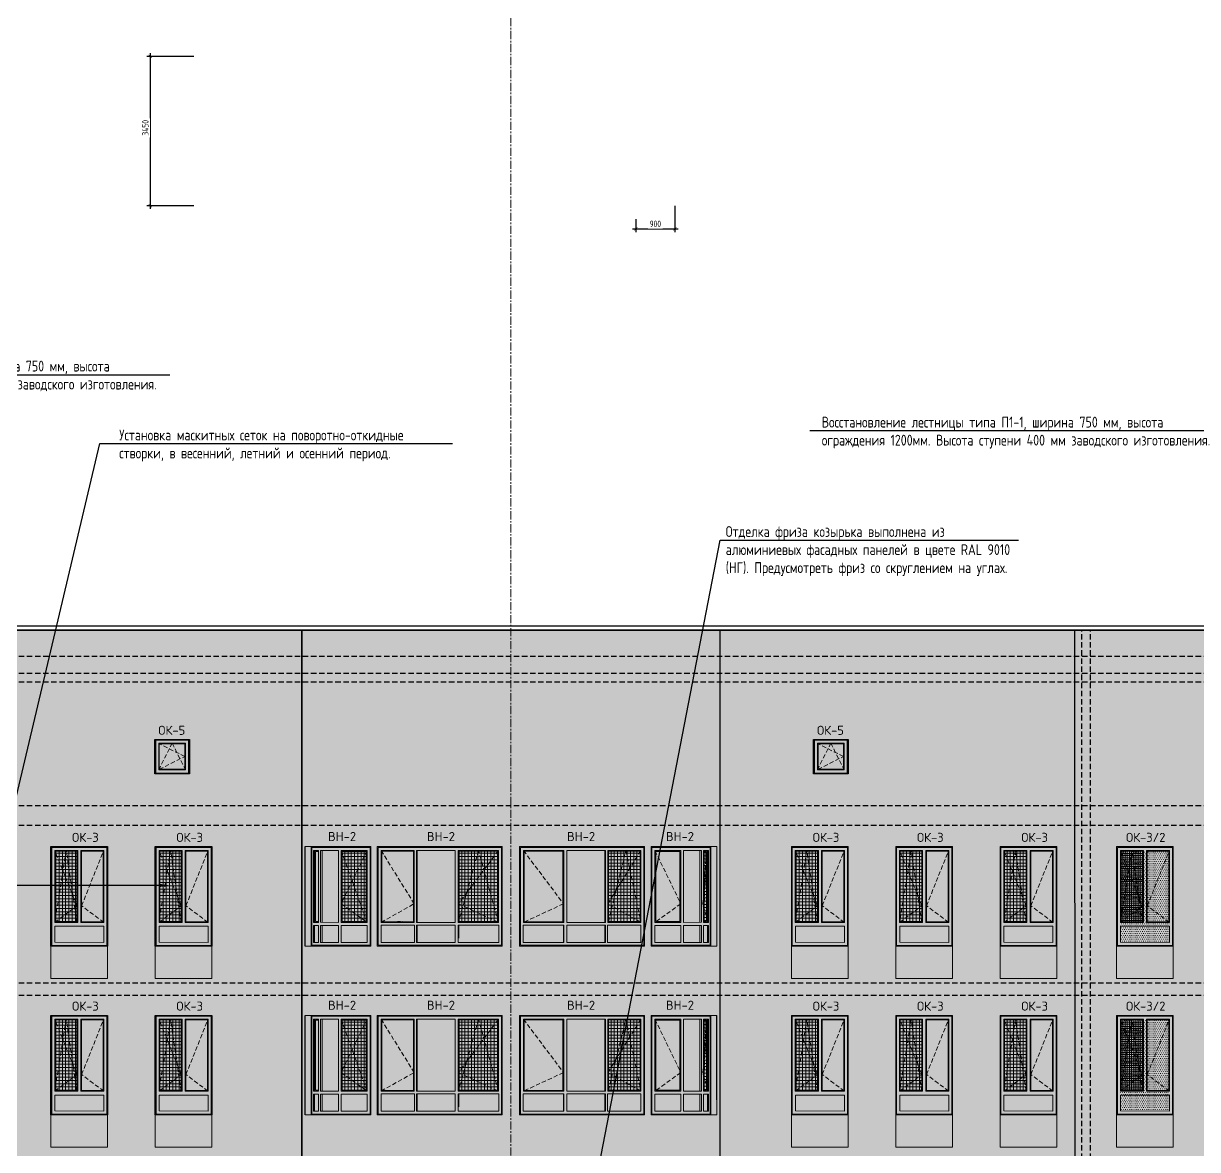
# Model space of a CAD drawing. Header units: millimetres. Extents: x -136099598 to 9192475, y 0 to 347021.
# Drawn here: x -326848 to -299725, y 296454 to 322478 of the extents above; entities that cross this region are included whole.
import ezdxf
from ezdxf import colors
from ezdxf.entities.mleader import LeaderData, LeaderLine
from ezdxf.math import Vec2, Vec3

# ---------------------------------------------------------------- set-up
doc = ezdxf.new("R2010")
doc.units = ezdxf.units.MM
doc.header["$MEASUREMENT"] = 0
for name, pattern in [('01_base$0$DASHED2', [0.375, 0.25, -0.125]), ('ADSK_Штриховая_ш2 п1', [3, 2, -1]), ('CENTER', [2, 1.25, -0.25, 0.25, -0.25])]:
    doc.linetypes.add(name, pattern=pattern)
doc.layers.get('0').update_dxf_attribs({"color": 250, "lineweight": 9})
doc.layers.get('Defpoints').update_dxf_attribs({"color": 8})
for name, color, linetype, lineweight, true_color in [('!_Окно_00_Штрих_Стекло', 7, 'Continuous', 0, 0x737373), ('RAL 000 80 00', 7, 'Continuous', 0, 0xb9b8b6), ('RAL 100 6030', 7, 'Continuous', 0, 0x989057), ('RAL 7016', 7, 'Continuous', 0, 0x383e42), ('RAL 90 10', 7, 'Continuous', 0, 0xf1ece1)]:
    doc.layers.add(name, color=color, linetype=linetype, lineweight=lineweight, true_color=true_color)
for name, color, linetype, lineweight in [('_0', 250, 'Continuous', 9), ('Подвал', 250, 'ADSK_Штриховая_ш2 п1', 30), ('СТЕНЫ кирпич ЛИДЕР', 250, 'Continuous', 15), ('Фасад_тонкие', 7, 'Continuous', 5)]:
    doc.layers.add(name, color=color, linetype=linetype, lineweight=lineweight)
for name, color, linetype in [('PDF _0', 7, 'Continuous'), ('PDF _PDF _0', 7, 'Continuous'), ('PDF _Текст', 7, 'Continuous')]:
    doc.layers.add(name, color=color, linetype=linetype)
doc.layers.add('АР-Выноски', color=5, linetype='Continuous', lineweight=5, plot=False)
doc.styles.add('ICOCPEUR', font='isocpeur.ttf')
doc.styles.add('ISOCPEUR', font='isocpeur.ttf', dxfattribs={"width": 0.7})
doc.styles.add('PDF ISOCPEUR', font='isocpeur.ttf')
doc.styles.add('Архитектурный', font='isocpeur.ttf', dxfattribs={"width": 0.7})
doc.dimstyles.new('R_100', dxfattribs={"dimtxt": 270, "dimasz": 120, "dimexe": 100, "dimexo": 100, "dimgap": 80, "dimtad": 1, "dimdec": 0, "dimrnd": 5, "dimzin": 0, "dimdsep": 46, "dimtxsty": 'ISOCPEUR', "dimblk": 'ARCHTICK', "dimcen": 100, "dimdle": 100, "dimclrd": 256, "dimclre": 256, "dimclrt": 256, "dimadec": 0, "dimazin": 0, "dimtfac": 2, "dimtdec": 0, "dimtofl": 0, "dimtmove": 1, "dimatfit": 3, "dimfxl": 1, "dimtvp": 3, "dimtfill": 1, "dimtolj": 1, "dimtzin": 0, "dimarcsym": 0})

# ---------------------------------------------------------------- blocks, each defined once
blk = doc.blocks.new('A$Cb9b29b39')
at = {"layer": '!_Окно_00_Штрих_Стекло'}
h = blk.add_hatch(color=256, dxfattribs=at)
h.dxf.hatch_style = 1
h.set_gradient(color1=(70, 92, 124), color2=(219, 225, 235), name='CURVED')
h.paths.add_polyline_path([(105, 2196), (601, 2196), (601, 564), (105, 564)])
h.paths.add_polyline_path([(1208, 2196), (707, 2195), (707, 563), (1208, 564)])
h.paths.add_polyline_path([(90, 460), (1222, 458), (1221, 89), (90, 91)])
at = {"layer": 'PDF _PDF _0', "lineweight": 0, "true_color": 0x636466}
h = blk.add_hatch(dxfattribs=at)
h.set_pattern_fill('ANSI37', color=251, scale=600, angle=135)
h.paths.add_polyline_path([(601, 564), (601, 2197), (105, 2196), (105, 563)])
at = {"layer": 'RAL 7016'}
h = blk.add_hatch(color=256, dxfattribs=at)
h.dxf.hatch_style = 1
h.paths.add_polyline_path([(1312, 2301), (0, 2301), (0, 0), (1312, 0)])
h.paths.add_polyline_path([(707, 2196), (1207, 2196), (1208, 564), (707, 563)], flags=16)
h.paths.add_polyline_path([(601, 2196), (601, 564), (105, 564), (105, 2196)], flags=16)
h.paths.add_polyline_path([(1222, 458), (1222, 89), (90, 91), (90, 460)], flags=16)
at = {"layer": 'PDF _0', "linetype": 'ADSK_Штриховая_ш2 п1', "lineweight": 0, "ltscale": 50}
for points in [[(601, 548), (355, 2213), (89, 548), (601, 935), (89, 2213)], [(711, 548), (969, 548), (1223, 548), (711, 935), (1223, 2213)]]:
    blk.add_lwpolyline(points, dxfattribs=at)
at = {"layer": 'PDF _PDF _0', "lineweight": 0}
for points in [[(0, 0), (1312, 0), (1312, 2301), (0, 2301)], [(20, 18), (1292, 18), (1292, 2281), (20, 2281)], [(89, 548), (621, 548), (621, 2213), (89, 2213)], [(105, 563), (601, 564), (601, 2197), (105, 2196)], [(1223, 548), (691, 548), (691, 2213), (1223, 2213)], [(707, 563), (1208, 564), (1208, 2197), (707, 2196)], [(1222, 88), (90, 92), (90, 459), (1222, 459)]]:
    blk.add_lwpolyline(points, close=True, dxfattribs=at)
at = {"layer": 'PDF _Текст', "lineweight": 0, "insert": (490, 2409), "char_height": 210, "attachment_point": 7, "style": 'PDF ISOCPEUR'}
blk.add_mtext('ОК-3', dxfattribs=at)
blk = doc.blocks.new('A$C6c77a45f')
at = {"layer": '!_Окно_00_Штрих_Стекло'}
h = blk.add_hatch(color=256, dxfattribs=at)
h.dxf.hatch_style = 1
h.set_gradient(color1=(70, 92, 124), color2=(219, 225, 235), name='CURVED')
h.paths.add_polyline_path([(474, 63), (1689, 63), (1689, 2186), (479, 2185)])
h = blk.add_hatch(color=256, dxfattribs=at)
h.dxf.hatch_style = 1
h.set_gradient(color1=(70, 92, 124), color2=(219, 225, 235), name='CURVED')
h.paths.add_polyline_path([(2015, 63), (4726, 64), (4726, 2186), (2015, 2186)])
at = {"layer": 'PDF _PDF _0', "lineweight": 0, "true_color": 0x636466}
h = blk.add_hatch(dxfattribs=at)
h.set_pattern_fill('ANSI37', color=251, scale=600, angle=135)
h.paths.add_polyline_path([(4711, 526), (4711, 2170), (3809, 2170), (3817, 526)])
h = blk.add_hatch(dxfattribs=at)
h.set_pattern_fill('ANSI37', color=251, scale=600, angle=135)
h.paths.add_polyline_path([(1669, 546), (1669, 2166), (1111, 2165), (1111, 546)])
at = {"layer": 'RAL 7016'}
h = blk.add_hatch(color=256, dxfattribs=at)
h.dxf.hatch_style = 1
h.paths.add_polyline_path([(1778, 2276), (396, 2276), (396, -25), (1778, -25)])
h.paths.add_polyline_path([(567, 2166), (567, 546), (499, 547), (499, 2166)], flags=16)
h.paths.add_polyline_path([(649, 2186), (1032, 2183), (1032, 526), (649, 527)], flags=16)
h.paths.add_polyline_path([(1111, 2165), (1669, 2166), (1669, 547), (1111, 545)], flags=16)
h.paths.add_polyline_path([(1032, 455), (1032, 63), (479, 63), (479, 456)], flags=16)
h.paths.add_polyline_path([(1091, 455), (1689, 456), (1689, 63), (1091, 63)], flags=16)
h = blk.add_hatch(color=256, dxfattribs=at)
h.dxf.hatch_style = 1
h.paths.add_polyline_path([(4815, 2276), (1927, 2276), (1927, -25), (4815, -25)])
h.paths.add_polyline_path([(2764, 2171), (2764, 541), (2030, 542), (2030, 2172)], flags=16)
h.paths.add_polyline_path([(2846, 2186), (3722, 2186), (3722, 526), (2846, 526)], flags=16)
h.paths.add_polyline_path([(3817, 2171), (4711, 2171), (4711, 526), (3817, 526)], flags=16)
h.paths.add_polyline_path([(2784, 411), (2784, 63), (2015, 63), (2015, 411)], flags=16)
h.paths.add_polyline_path([(2846, 458), (4731, 463), (4731, 63), (2846, 63)], flags=16)
h = blk.add_hatch(color=256, dxfattribs=at)
h.dxf.hatch_style = 1
h.paths.add_polyline_path([(567, 63), (649, 63), (652, 455), (567, 455)])
h = blk.add_hatch(color=256, dxfattribs=at)
h.dxf.hatch_style = 1
h.paths.add_polyline_path([(3722, 63), (3801, 63), (3801, 461), (3722, 461)])
at = {"ltscale": 150}
blk.add_line((3801, 461), (3801, 63), dxfattribs=at)
at = {"layer": 'PDF _0', "linetype": 'ADSK_Штриховая_ш2 п1', "lineweight": 0, "ltscale": 50}
for points in [[(1689, 2186), (1091, 955), (1689, 526), (1091, 2185), (1091, 526)], [(2764, 541), (2397, 542), (2015, 526), (2779, 955), (2015, 2186)], [(4726, 2186), (3801, 955), (4726, 526), (4265, 2186), (3801, 526)]]:
    blk.add_lwpolyline(points, dxfattribs=at)
at = {"layer": 'PDF _PDF _0', "lineweight": 0}
blk.add_line((3801, 2186), (3801, 526), dxfattribs=at)
for points in [[(1778, -25), (396, -25), (396, 2276), (1778, 2276)], [(1758, -5), (416, -5), (416, 2256), (1758, 2256)], [(449, 526), (567, 526), (567, 2186), (449, 2186)], [(1032, 526), (617, 527), (617, 2187), (1032, 2185)], [(1689, 526), (1091, 526), (1091, 2185), (1689, 2186)], [(4815, -25), (1927, -25), (1927, 2276), (4815, 2276)], [(4795, -5), (1947, -5), (1947, 2256), (4795, 2256)], [(2015, 526), (2779, 526), (2779, 2186), (2015, 2186)], [(2030, 542), (2764, 541), (2764, 2170), (2030, 2171)], [(3722, 526), (2834, 526), (2834, 2186), (3722, 2186)], [(4726, 526), (3792, 526), (3792, 2186), (4726, 2186)], [(4711, 541), (3817, 541), (3817, 2171), (4711, 2171)], [(499, 547), (567, 546), (567, 2166), (499, 2166)], [(1669, 546), (1111, 546), (1111, 2165), (1669, 2166)], [(449, 63), (567, 63), (567, 456), (449, 456)], [(617, 63), (1032, 63), (1032, 455), (617, 456)], [(1091, 63), (1689, 63), (1689, 456), (1091, 455)], [(2015, 63), (2784, 63), (2784, 461), (2015, 461)], [(2834, 63), (3722, 63), (3722, 461), (2834, 461)], [(3792, 63), (4731, 63), (4731, 461), (3792, 461)]]:
    blk.add_lwpolyline(points, close=True, dxfattribs=at)
for points in [[(479, 2186), (479, 526)], [(649, 2187), (649, 526)], [(2846, 2186), (2846, 526)], [(479, 456), (479, 63)], [(479, 456), (479, 63)], [(649, 456), (649, 63)], [(2015, 461), (2015, 63)], [(2846, 461), (2846, 63)]]:
    blk.add_lwpolyline(points, dxfattribs=at)
at = {"layer": 'PDF _Текст', "lineweight": 0, "char_height": 210, "attachment_point": 7, "style": 'PDF ISOCPEUR'}
for insert in [(788, 2405), (3072, 2405)]:
    blk.add_mtext('ВН-2', dxfattribs=dict(at, insert=insert))
blk = doc.blocks.new('A$C3735e77a')
at = {"layer": 'RAL 100 6030'}
h = blk.add_hatch(color=256, dxfattribs=at)
h.dxf.hatch_style = 1
h.paths.add_polyline_path([(1312, 0), (0, 0), (0, -748), (1312, -748)])
at = {"layer": 'СТЕНЫ кирпич ЛИДЕР', "ltscale": 100}
blk.add_lwpolyline([(0, 0), (1312, 0), (1312, -748), (0, -748)], close=True, dxfattribs=at)
blk = doc.blocks.new('A$C9eb0096f')
at = {"layer": '!_Окно_00_Штрих_Стекло'}
h = blk.add_hatch(color=256, dxfattribs=at)
h.dxf.hatch_style = 1
h.set_gradient(color1=(70, 92, 124), color2=(219, 225, 235), name='CURVED')
h.paths.add_polyline_path([(2800, 88), (89, 89), (89, 2211), (2800, 2211)])
h = blk.add_hatch(color=256, dxfattribs=at)
h.dxf.hatch_style = 1
h.set_gradient(color1=(70, 92, 124), color2=(219, 225, 235), name='CURVED')
h.paths.add_polyline_path([(4341, 88), (3126, 88), (3126, 2211), (4336, 2210)])
at = {"layer": 'PDF _PDF _0', "lineweight": 0, "true_color": 0x636466}
h = blk.add_hatch(dxfattribs=at)
h.set_pattern_fill('ANSI37', color=251, scale=600, angle=135)
h.paths.add_polyline_path([(2051, 567), (2051, 2195), (2785, 2194), (2785, 566)])
h = blk.add_hatch(dxfattribs=at)
h.set_pattern_fill('ANSI37', color=251, scale=600, angle=135)
h.set_pattern_definition([(180, (1101.695, 19.95), (-7e-15, -75), []), (270, (1101.695, 19.95), (75, -1e-14), [])])
h.paths.add_polyline_path([(4247, 591), (4247, 2211), (4366, 2210), (4366, 590)])
at = {"layer": 'RAL 7016'}
h = blk.add_hatch(color=256, dxfattribs=at)
h.dxf.hatch_style = 1
h.paths.add_polyline_path([(0, 2301), (2888, 2301), (2888, 0), (0, 0)])
h.paths.add_polyline_path([(2051, 2196), (2051, 566), (2785, 567), (2785, 2196)], flags=16)
h.paths.add_polyline_path([(1969, 2211), (1093, 2211), (1093, 551), (1969, 551)], flags=16)
h.paths.add_polyline_path([(998, 2196), (104, 2196), (104, 551), (998, 551)], flags=16)
h.paths.add_polyline_path([(2031, 435), (2031, 88), (2800, 88), (2800, 435)], flags=16)
h.paths.add_polyline_path([(1969, 483), (84, 488), (84, 88), (1969, 88)], flags=16)
h = blk.add_hatch(color=256, dxfattribs=at)
h.dxf.hatch_style = 1
h.paths.add_polyline_path([(3037, 2301), (4419, 2301), (4419, 0), (3037, 0)])
h.paths.add_polyline_path([(4247, 2190), (4247, 571), (4316, 571), (4316, 2191)], flags=16)
h.paths.add_polyline_path([(4166, 2210), (3783, 2208), (3783, 550), (4166, 552)], flags=16)
h.paths.add_polyline_path([(3704, 2190), (3146, 2191), (3146, 572), (3704, 569)], flags=16)
h.paths.add_polyline_path([(3783, 480), (3783, 88), (4336, 88), (4336, 480)], flags=16)
h.paths.add_polyline_path([(3724, 480), (3126, 480), (3126, 88), (3724, 88)], flags=16)
h = blk.add_hatch(color=256, dxfattribs=at)
h.dxf.hatch_style = 1
h.paths.add_polyline_path([(1093, 88), (1013, 88), (1013, 486), (1093, 486)])
h = blk.add_hatch(color=256, dxfattribs=at)
h.dxf.hatch_style = 1
h.paths.add_polyline_path([(4247, 88), (4166, 88), (4163, 480), (4247, 480)])
at = {"ltscale": 150}
blk.add_line((1013, 486), (1013, 88), dxfattribs=at)
at = {"layer": 'PDF _0', "linetype": 'ADSK_Штриховая_ш2 п1', "lineweight": 0, "ltscale": 50}
for points in [[(89, 2211), (1013, 980), (89, 551), (551, 566), (1013, 551)], [(2051, 566), (2455, 2211), (2800, 551), (2036, 980), (2800, 2211)], [(3126, 2211), (3724, 980), (3126, 551), (3423, 571), (3724, 550)], [(4247, 551), (4307, 2211), (4366, 551), (4232, 964), (4366, 2211)]]:
    blk.add_lwpolyline(points, dxfattribs=at)
at = {"layer": 'PDF _PDF _0', "lineweight": 0}
blk.add_line((1013, 2211), (1013, 551), dxfattribs=at)
for points in [[(0, 0), (2888, 0), (2888, 2301), (0, 2301)], [(20, 20), (2868, 20), (2868, 2281), (20, 2281)], [(89, 551), (1023, 551), (1023, 2211), (89, 2211)], [(104, 566), (998, 566), (998, 2196), (104, 2196)], [(1093, 551), (1981, 551), (1981, 2211), (1093, 2211)], [(2800, 551), (2036, 551), (2036, 2211), (2800, 2211)], [(2785, 567), (2051, 566), (2051, 2195), (2785, 2196)], [(3037, 0), (4419, 0), (4419, 2301), (3037, 2301)], [(3057, 20), (4399, 20), (4399, 2281), (3057, 2281)], [(3126, 551), (3724, 550), (3724, 2210), (3126, 2211)], [(3146, 571), (3704, 570), (3704, 2190), (3146, 2191)], [(3783, 550), (4198, 552), (4198, 2212), (3783, 2210)], [(4366, 551), (4247, 551), (4247, 2211), (4366, 2211)], [(4316, 571), (4247, 571), (4247, 2190), (4316, 2191)], [(1023, 88), (84, 88), (84, 486), (1023, 486)], [(1981, 88), (1093, 88), (1093, 486), (1981, 485)], [(2800, 88), (2031, 88), (2031, 485), (2800, 485)], [(3724, 88), (3126, 88), (3126, 480), (3724, 480)], [(4198, 88), (3783, 88), (3783, 480), (4198, 480)], [(4366, 88), (4247, 88), (4247, 480), (4366, 480)]]:
    blk.add_lwpolyline(points, close=True, dxfattribs=at)
for points in [[(1969, 2211), (1969, 551)], [(4166, 2212), (4166, 551)], [(4336, 2211), (4336, 551)], [(1969, 485), (1969, 88)], [(2800, 485), (2800, 88)], [(4166, 480), (4166, 88)], [(4336, 480), (4336, 88)], [(4336, 480), (4336, 88)]]:
    blk.add_lwpolyline(points, dxfattribs=at)
at = {"layer": 'PDF _Текст', "lineweight": 0, "char_height": 210, "attachment_point": 9, "rotation": 359.9974, "style": 'PDF ISOCPEUR'}
for insert in [(1743, 2430), (4027, 2430)]:
    blk.add_mtext('ВН-2', dxfattribs=dict(at, insert=insert))
blk = doc.blocks.new('A$C51732155')
at = {"layer": '!_Окно_00_Штрих_Стекло'}
h = blk.add_hatch(color=256, dxfattribs=at)
h.dxf.hatch_style = 1
h.set_gradient(color1=(70, 92, 124), color2=(219, 225, 235), name='CURVED')
h.paths.add_polyline_path([(104, 106), (693, 106), (693, 695), (104, 695)])
at = {"layer": 'RAL 7016', "ltscale": 100, "transparency": 33554687}
h = blk.add_hatch(color=256, dxfattribs=at)
h.dxf.hatch_style = 1
h.paths.add_polyline_path([(798, 798), (0, 798), (0, 0), (798, 0)])
h.paths.add_polyline_path([(693, 695), (693, 106), (104, 106), (104, 695)], flags=16)
at = {"layer": 'PDF _0', "lineweight": 0}
blk.add_lwpolyline([(89, 710), (708, 710), (709, 92), (89, 92)], close=True, dxfattribs=at)
at = {"layer": 'PDF _0', "linetype": 'ADSK_Штриховая_ш2 п1', "lineweight": 0, "ltscale": 50}
for points in [[(89, 92), (399, 710), (709, 92)], [(104, 106), (693, 401), (104, 695)]]:
    blk.add_lwpolyline(points, dxfattribs=at)
at = {"layer": 'PDF _PDF _0', "lineweight": 0}
for points in [[(0, 0), (798, 0), (798, 798), (0, 798)], [(20, 20), (778, 20), (778, 778), (20, 778)], [(693, 106), (104, 106), (104, 695), (693, 695)]]:
    blk.add_lwpolyline(points, close=True, dxfattribs=at)
at = {"layer": 'PDF _Текст', "lineweight": 0, "insert": (81, 902), "char_height": 210, "attachment_point": 7, "style": 'PDF ISOCPEUR'}
blk.add_mtext('ОК-5', dxfattribs=at)
blk = doc.blocks.new('A$C3f7f453c')
at = {"layer": '!_Окно_00_Штрих_Стекло'}
h = blk.add_hatch(color=256, dxfattribs=at)
h.dxf.hatch_style = 1
h.set_gradient(color1=(70, 92, 124), color2=(219, 225, 235), name='CURVED')
h.paths.add_polyline_path([(1223, 2197), (90, 2196), (88, 89), (1222, 90)])
h = blk.add_hatch()
h.set_pattern_fill('DOTS', color=256, scale=700)
h.set_pattern_definition([(0, (189944.5, -282002), (21.875, 43.75), [0, -43.75])])
h.paths.add_polyline_path([(1223, 2214), (89, 2213), (87, 89), (1221, 90)])
at = {"layer": 'PDF _PDF _0', "lineweight": 0, "true_color": 0x636466}
h = blk.add_hatch(dxfattribs=at)
h.set_pattern_fill('ANSI37', color=251, scale=400, angle=135)
h.set_pattern_definition([(180, (218351.506, -518452.42), (-4e-15, -50), []), (270, (218351.506, -518452.42), (50, -1e-14), [])])
h.paths.add_polyline_path([(601, 564), (601, 2197), (105, 2196), (105, 563)])
at = {"layer": 'RAL 7016'}
h = blk.add_hatch(color=256, dxfattribs=at)
h.dxf.hatch_style = 1
h.paths.add_polyline_path([(1312, 2301), (0, 2301), (0, 0), (1312, 0)])
h.paths.add_polyline_path([(707, 2196), (1207, 2196), (1208, 564), (707, 563)], flags=16)
h.paths.add_polyline_path([(601, 2196), (601, 564), (105, 564), (105, 2196)], flags=16)
h.paths.add_polyline_path([(1222, 458), (1222, 89), (90, 91), (90, 460)], flags=16)
at = {"layer": 'PDF _0', "linetype": 'ADSK_Штриховая_ш2 п1', "lineweight": 0, "ltscale": 50}
for points in [[(601, 548), (355, 2213), (89, 548), (601, 935), (89, 2213)], [(711, 548), (969, 548), (1223, 548), (711, 935), (1223, 2213)]]:
    blk.add_lwpolyline(points, dxfattribs=at)
at = {"layer": 'PDF _PDF _0', "lineweight": 0}
for points in [[(0, 0), (1312, 0), (1312, 2301), (0, 2301)], [(20, 18), (1292, 18), (1292, 2281), (20, 2281)], [(89, 548), (621, 548), (621, 2213), (89, 2213)], [(105, 563), (601, 564), (601, 2197), (105, 2196)], [(1223, 548), (691, 548), (691, 2213), (1223, 2213)], [(707, 563), (1208, 564), (1208, 2197), (707, 2196)], [(1222, 88), (90, 92), (90, 459), (1222, 459)]]:
    blk.add_lwpolyline(points, close=True, dxfattribs=at)
at = {"layer": 'PDF _Текст', "lineweight": 0, "insert": (220, 2409), "char_height": 210, "attachment_point": 7, "style": 'PDF ISOCPEUR'}
blk.add_mtext('ОК-3/2', dxfattribs=at)
blk = doc.blocks.new('_ArchTick')
at = {"color": 0, "linetype": 'ByBlock', "const_width": 0.15}
blk.add_lwpolyline([(-0.5, -0.5), (0.5, 0.5)], dxfattribs=at)
blk = doc.blocks.new('*D543')
at = {"lineweight": -2, "ltscale": 100, "transparency": 16777216}
for p, q in [((-322916, 321717), (-323995, 321717)), ((-323920, 321792), (-323920, 318192)), ((-322916, 318267), (-323995, 318267))]:
    blk.add_line(p, q, dxfattribs=at)
at = {"layer": '_0', "lineweight": -2, "ltscale": 150, "transparency": 16777216}
for p, q in [((-73299, 163309), (-73299, 161911)), ((-73984, 163209), (-73199, 163209)), ((-74202, 162011), (-73199, 162011))]:
    blk.add_line(p, q, dxfattribs=at)
at = {"layer": 'Defpoints', "color": 0, "ltscale": 100, "transparency": 16777216}
for p in [(-322916, 321717), (-323920, 318267), (-322916, 318267)]:
    blk.add_point(p, dxfattribs=at)
at = {"layer": 'Defpoints', "color": 0, "ltscale": 150, "transparency": 16777216}
for p in [(-74084, 163209), (-74302, 162011), (-73299, 162011)]:
    blk.add_point(p, dxfattribs=at)
at = {"lineweight": -2, "ltscale": 100, "transparency": 16777216, "xscale": 75, "yscale": 75, "zscale": 75}
for p, rotation in [((-323920, 321717), 90), ((-323920, 318267), 270)]:
    blk.add_blockref('_ArchTick', p, dxfattribs=dict(at, rotation=rotation))
at = {"layer": '_0', "lineweight": -2, "ltscale": 150, "transparency": 16777216, "xscale": 120, "yscale": 120, "zscale": 120}
for p, rotation in [((-73299, 163209), 90), ((-73299, 162011), 270)]:
    blk.add_blockref('_ArchTick', p, dxfattribs=dict(at, rotation=rotation))
at = {"ltscale": 100, "transparency": 16777216, "insert": (-324035, 320067), "char_height": 150, "attachment_point": 5, "rotation": 90, "style": 'Архитектурный', "bg_fill": 3, "box_fill_scale": 1.25, "bg_fill_color": 256, "bg_fill_true_color": 13158600, "bg_fill_transparency": 0}
blk.add_mtext('\\A1;3450', dxfattribs=at)
at = {"layer": '_0', "ltscale": 150, "transparency": 16777216, "insert": (-73514, 162610), "char_height": 270, "attachment_point": 5, "rotation": 90, "style": 'ISOCPEUR', "bg_fill": 3, "box_fill_scale": 1.25, "bg_fill_color": 256, "bg_fill_true_color": 13158600, "bg_fill_transparency": 0}
blk.add_mtext('\\A1;1200', dxfattribs=at)
blk = doc.blocks.new('*D544')
at = {"lineweight": -2, "ltscale": 100, "transparency": 16777216}
for p, q in [((-311801, 318267), (-311801, 317656)), ((-312702, 317955), (-312702, 317656)), ((-312777, 317731), (-311726, 317731))]:
    blk.add_line(p, q, dxfattribs=at)
at = {"layer": '_0', "lineweight": -2, "ltscale": 150, "transparency": 16777216}
for p, q in [((-76485, 160911), (-76485, 159813)), ((-76420, 160811), (-76585, 160811)), ((-76420, 159913), (-76585, 159913))]:
    blk.add_line(p, q, dxfattribs=at)
at = {"layer": 'Defpoints', "color": 0, "ltscale": 100, "transparency": 16777216}
for p in [(-311801, 318267), (-312702, 317955), (-311801, 317731)]:
    blk.add_point(p, dxfattribs=at)
at = {"layer": 'Defpoints', "color": 0, "ltscale": 150, "transparency": 16777216}
for p in [(-76320, 160811, -1), (-76485, 159913), (-76320, 159913, 0)]:
    blk.add_point(p, dxfattribs=at)
at = {"lineweight": -2, "ltscale": 100, "transparency": 16777216, "xscale": 75, "yscale": 75, "zscale": 75, "rotation": 180}
blk.add_blockref('_ArchTick', (-312702, 317731), dxfattribs=at)
at = {"lineweight": -2, "ltscale": 100, "transparency": 16777216, "xscale": 75, "yscale": 75, "zscale": 75}
blk.add_blockref('_ArchTick', (-311801, 317731), dxfattribs=at)
at = {"layer": '_0', "lineweight": -2, "ltscale": 150, "transparency": 16777216, "xscale": 120, "yscale": 120, "zscale": 120}
for p, rotation in [((-76485, 160811), 90), ((-76485, 159913), 270)]:
    blk.add_blockref('_ArchTick', p, dxfattribs=dict(at, rotation=rotation))
at = {"ltscale": 100, "transparency": 16777216, "insert": (-312251, 317846), "char_height": 150, "attachment_point": 5, "style": 'Архитектурный', "bg_fill": 3, "box_fill_scale": 1.25, "bg_fill_color": 256, "bg_fill_true_color": 13158600, "bg_fill_transparency": 0}
blk.add_mtext('\\A1;900', dxfattribs=at)
at = {"layer": '_0', "ltscale": 150, "transparency": 16777216, "insert": (-76700, 160362), "char_height": 270, "attachment_point": 5, "rotation": 90, "style": 'ISOCPEUR', "bg_fill": 3, "box_fill_scale": 1.25, "bg_fill_color": 256, "bg_fill_true_color": 13158600, "bg_fill_transparency": 0}
blk.add_mtext('\\A1;900', dxfattribs=at)

msp = doc.modelspace()

# ---------------------------------------------------------------- hatches: boundary and pattern name
at = {"layer": 'RAL 000 80 00'}
h = msp.add_hatch(color=256, dxfattribs=at)
h.dxf.hatch_style = 1
h.paths.add_polyline_path([(-310755.7, 308453.6), (-320415.7, 308453.6), (-320416, 293053.6), (-310756, 293053.5)])
h = msp.add_hatch(color=256, dxfattribs=at)
h.dxf.hatch_style = 1
h.paths.add_polyline_path([(-294677, 308453.6), (-302557, 308453.6), (-302554.1, 288806.8), (-294677.1, 288806.8)])
at = {"layer": 'RAL 90 10', "ltscale": 100, "transparency": 33554687}
h = msp.add_hatch(color=256, dxfattribs=at)
h.dxf.hatch_style = 1
h.paths.add_polyline_path([(-323814.1, 305933.6), (-323016.1, 305933.6), (-323016.1, 305135.4), (-323814.1, 305135.4)])
h.paths.add_polyline_path([(-324904.6, 301153.6), (-326216.1, 301153.6), (-326216.1, 303454.4), (-324904.6, 303454.4)])
h.paths.add_polyline_path([(-323806.3, 301153.6), (-323806.3, 303454.4), (-322494.8, 303454.4), (-322494.8, 301153.6)])
h.paths.add_polyline_path([(-328626.1, 297253.6), (-328626.1, 299554.4), (-327314.6, 299554.4), (-327314.6, 297253.6)])
h.paths.add_polyline_path([(-326216.1, 297253.6), (-326216.1, 299554.4), (-324904.6, 299554.4), (-324904.6, 297253.6)])
h.paths.add_polyline_path([(-323806.3, 297253.6), (-323806.3, 299554.4), (-322494.8, 299554.4), (-322494.8, 297253.6)])
h.paths.add_polyline_path([(-328626.1, 293353.6), (-328626.1, 295654.4), (-327314.6, 295654.4), (-327314.6, 293353.6)])
h.paths.add_polyline_path([(-326216.1, 293353.6), (-326216.1, 295654.4), (-324904.6, 295654.4), (-324904.6, 293353.6)])
h.paths.add_polyline_path([(-328626, 291604.4), (-327314.5, 291604.4), (-327314.5, 289303.6), (-328626, 289303.6)])
h.paths.add_polyline_path([(-326216, 289303.6), (-326216, 291604.4), (-324904.5, 291604.4), (-324904.5, 289303.6)])
h.paths.add_polyline_path([(-323806.3, 293353.6), (-323806.3, 295654.4), (-322494.8, 295654.4), (-322494.8, 293353.6)])
h.paths.add_polyline_path([(-323806.1, 289303.6), (-323806.1, 291604.4), (-322494.6, 291604.4), (-322494.6, 289303.6)])
h.paths.add_polyline_path([(-328624, 303454.4), (-327314.6, 303454.4), (-327314.6, 301153.6), (-328626.1, 301153.6), (-328626.1, 302337.2), (-328652, 288804.9), (-320519.4, 288804.9), (-320524.3, 291853.6), (-320416.1, 291853.9), (-320416.1, 308453.3), (-328614.5, 308453.9)])
h = msp.add_hatch(color=256, dxfattribs=at)
h.dxf.hatch_style = 1
h.paths.add_polyline_path([(-310755.4, 308453.5), (-302557, 308453.7), (-302554.1, 288805.4), (-310648.8, 288805.6), (-310647.8, 291853.4), (-310756.1, 291853.7)])
h = msp.add_hatch(color=256, dxfattribs=at)
h.dxf.hatch_style = 1
h.paths.add_polyline_path([(-320416.2, 293053.5), (-320415.7, 293053.5), (-320415.7, 307393.6), (-320415.7, 307393.6)])

# ---------------------------------------------------------------- linework, layer by layer
at = {"layer": 'Defpoints', "color": 6, "linetype": 'CENTER', "lineweight": 0, "ltscale": 150}
msp.add_line((-315585.7, 330404.4), (-315586.2, 286411), dxfattribs=at)
at = {"layer": 'Defpoints', "color": 2, "linetype": '01_base$0$DASHED2', "ltscale": 500}
for p, q in [((-302397, 288553.6), (-302397, 308453.6)), ((-302197, 288553.6), (-302197, 308453.6)), ((-349832, 307853.6), (-281617, 307853.6)), ((-349832, 307463.6), (-281617, 307463.6)), ((-349832, 307263.6), (-281617, 307263.6)), ((-349832, 304403.6), (-281617, 304403.6)), ((-349832, 303953.6), (-281617, 303953.6)), ((-349832, 300303.6), (-281617, 300303.6)), ((-349832, 300023.6), (-281617, 300023.6))]:
    msp.add_line(p, q, dxfattribs=at)
at = {"layer": 'Defpoints', "ltscale": 150}
for points in [[(-323814.1, 305933.6), (-323016.1, 305933.6), (-323016.1, 305135.4), (-323814.1, 305135.4)], [(-308596.6, 305933.6), (-307798.6, 305933.6), (-307798.6, 305135.4), (-308596.6, 305135.4)], [(-326216.1, 303454.4), (-324904.6, 303454.4), (-324904.6, 301153.6), (-326216.1, 301153.6)], [(-323806.3, 303454.4), (-322494.8, 303454.4), (-322494.8, 301153.6), (-323806.3, 301153.6)], [(-326216.1, 299554.4), (-324904.6, 299554.4), (-324904.6, 297253.6), (-326216.1, 297253.6)], [(-323806.3, 299554.4), (-322494.8, 299554.4), (-322494.8, 297253.6), (-323806.3, 297253.6)]]:
    msp.add_lwpolyline(points, close=True, dxfattribs=at)
at = {"layer": 'PDF _PDF _0', "lineweight": 0}
for points in [[(-320342.3, 301153.6), (-318822.8, 301153.7), (-318822.8, 303454.3), (-320342.3, 303454.1)], [(-310829.2, 301153.3), (-312349.2, 301153.5), (-312349.1, 303454.1), (-310829, 303453.9)], [(-320342.3, 297253.6), (-318822.8, 297253.7), (-318822.8, 299554.3), (-320342.3, 299554.1)], [(-310829.2, 297253.3), (-312349.2, 297253.5), (-312349.1, 299554.1), (-310829, 299553.9)]]:
    msp.add_lwpolyline(points, close=True, dxfattribs=at)
at = {"layer": 'СТЕНЫ кирпич ЛИДЕР', "lineweight": 30, "ltscale": 100}
for p, q in [((-350192, 308453.6), (-281257, 308453.6)), ((-302553.9, 287956.6), (-302557, 308453.6))]:
    msp.add_line(p, q, dxfattribs=at)
for points in [[(-350192, 308553.5), (-281256.6, 308553.5), (-281256.6, 308453.6), (-350192, 308453.6)], [(-320416, 293053.5), (-310756, 293053.5), (-310755.7, 308453.6), (-320415.7, 308453.6)]]:
    msp.add_lwpolyline(points, close=True, dxfattribs=at)
for points in [[(-320416.2, 293053.5), (-320415.7, 308453.6)], [(-310755.7, 293053.5), (-310755.7, 308453.6)]]:
    msp.add_lwpolyline(points, dxfattribs=at)
at = {"layer": 'Фасад_тонкие', "lineweight": 30}
for points in [[(-320341.9, 301153.6), (-320342.1, 303454.1)], [(-314747, 301178.5), (-314747, 301178.6)], [(-313933.8, 301178.5), (-313933.8, 301178.6)], [(-313170.7, 301178.4), (-313170.7, 301178.6)], [(-320341.6, 297253.6), (-320341.8, 299554.1)], [(-310829.1, 297601.4), (-310829.1, 299553.9)]]:
    msp.add_lwpolyline(points, dxfattribs=at)

# ---------------------------------------------------------------- block references
at = {"ltscale": 150}
for name, p in [('A$C9eb0096f', (-315385.7, 301153.5)), ('A$C3f7f453c', (-301597, 301153.6)), ('A$C3735e77a', (-326216.1, 301153.6)), ('A$C3735e77a', (-323806.3, 301153.6)), ('A$C3735e77a', (-309106.1, 301153.6)), ('A$C3735e77a', (-306696.1, 301153.6)), ('A$C3735e77a', (-304286.1, 301153.6)), ('A$C3735e77a', (-301597, 301153.1)), ('A$C9eb0096f', (-315385.7, 297253.5)), ('A$C3f7f453c', (-301597, 297253.6)), ('A$C3735e77a', (-326216.1, 297253.6)), ('A$C3735e77a', (-323806.3, 297253.6)), ('A$C3735e77a', (-309106.1, 297253.6)), ('A$C3735e77a', (-306696.1, 297253.6)), ('A$C3735e77a', (-304286.1, 297253.6)), ('A$C3735e77a', (-301597, 297253.1))]:
    msp.add_blockref(name, p, dxfattribs=at)
at = {"layer": 'Подвал', "ltscale": 150}
for name, p in [('A$C51732155', (-323814.1, 305135.4)), ('A$C51732155', (-308596.6, 305135.4)), ('A$C6c77a45f', (-320600.8, 301178.7)), ('A$Cb9b29b39', (-326216.1, 301153.6)), ('A$Cb9b29b39', (-323806.3, 301153.6)), ('A$Cb9b29b39', (-309106.1, 301153.6)), ('A$Cb9b29b39', (-306696.1, 301153.6)), ('A$Cb9b29b39', (-304286.1, 301153.6)), ('A$Cb9b29b39', (-326216.1, 297253.6)), ('A$Cb9b29b39', (-323806.3, 297253.6)), ('A$C6c77a45f', (-320600.8, 297278.6)), ('A$Cb9b29b39', (-309106.1, 297253.6)), ('A$Cb9b29b39', (-306696.1, 297253.6)), ('A$Cb9b29b39', (-304286.1, 297253.6))]:
    msp.add_blockref(name, p, dxfattribs=at)

# ---------------------------------------------------------------- leaders
at = {"layer": 'АР-Выноски'}
ml = msp.add_multileader_mtext('Standard', dxfattribs=at)
ml.set_content('{\\W0.8;Восстановление лестницы типа П1-1, ширина 750 мм, высота ограждения 1200мм. Высота ступени 400 мм заводского изготовления.}', color=256, style='ICOCPEUR')
ml.set_leader_properties()
ml.build(insert=Vec2(0, 0))
ml.multileader.update_dxf_attribs({"text_left_attachment_type": 6, "text_right_attachment_type": 6, "dogleg_length": 100, "arrow_head_size": 250})
ctx = ml.context
ctx.base_point, ctx.char_height, ctx.arrow_head_size, ctx.landing_gap_size, ctx.plane_origin = Vec3(-332772.8, 314359.9), 250, 250, 25, Vec3(-324284.6, 311176)
ctx.left_attachment, ctx.right_attachment = 6, 6
notes = []
notes.append((ctx, [(1, (1, 1, 0), (-332872.8, 314359.9), (1, 0), 100, [(0, [(-334860.3, 311548.3)], 0, [])])]))
ctx.mtext.insert, ctx.mtext.width, ctx.mtext.defined_height, ctx.mtext.flow_direction = Vec3(-332747.8, 314684.9), 9186.444, 5775.2, 5
ml = msp.add_multileader_mtext('Standard', dxfattribs=at)
ml.set_content('{\\W0.8;Восстановление лестницы типа П1-1, ширина 750 мм, высота ограждения 1200мм. Высота ступени 400 мм заводского изготовления.}', color=256, style='ICOCPEUR')
ml.set_leader_properties()
ml.build(insert=Vec2(0, 0))
ml.multileader.update_dxf_attribs({"text_left_attachment_type": 6, "text_right_attachment_type": 6, "dogleg_length": 100, "arrow_head_size": 250})
ctx = ml.context
ctx.base_point, ctx.char_height, ctx.arrow_head_size, ctx.landing_gap_size, ctx.plane_origin = Vec3(-308430.7, 313064.9, 0), 250, 250, 25, Vec3(-287369, 311176, 0)
ctx.left_attachment, ctx.right_attachment = 6, 6
notes.append((ctx, [(0, (1, 1, 0), (-299280.7, 313064.9, 0), (-1, 0), 100, [(0, [(-296678, 310745.8, 0)], 0, [])])]))
ctx.mtext.insert, ctx.mtext.width, ctx.mtext.defined_height, ctx.mtext.flow_direction = Vec3(-308405.7, 313389.9, 0), 9186.444, 5775.2, 5
ml = msp.add_multileader_mtext('Standard', dxfattribs=at)
ml.set_content('\\A1;{\\W0.8;Установка маскитных сеток на поворотно-откидные створки, в весенний, летний и осенний период.}', color=256, style='ICOCPEUR')
ml.set_leader_properties()
ml.build(insert=Vec2(0, 0))
ml.multileader.update_dxf_attribs({"text_left_attachment_type": 6, "text_right_attachment_type": 6, "dogleg_length": 100, "arrow_head_size": 250})
ctx = ml.context
ctx.base_point, ctx.char_height, ctx.arrow_head_size, ctx.landing_gap_size, ctx.plane_origin = Vec3(-324661.4, 312767.7), 250, 250, 25, Vec3(-318145.6, 312318.7)
ctx.left_attachment, ctx.right_attachment = 6, 6
notes.append((ctx, [(1, (1, 1, 0), (-325080.7, 312767.7), (1, 0), 419.2, [(2, [(-323477.7, 302557.3), (-335288.4, 302557.3), (-328347.1, 298991.8)], 0, [])])]))
ctx.mtext.insert, ctx.mtext.width, ctx.mtext.defined_height, ctx.mtext.flow_direction = Vec3(-324636.4, 313092.7), 7622.924, 230, 5
ml = msp.add_multileader_mtext('Standard', dxfattribs=at)
ml.set_content('\\A1;{\\W0.8;Отделка фриза козырька выполнена из \\A0;алюминиевых фасадных панелей в цвете RAL 9010\\A1; (НГ). Предусмотреть фриз со скруглением на углах. }', color=256, style='ICOCPEUR')
ml.set_leader_properties()
ml.build(insert=Vec2(0, 0))
ml.multileader.update_dxf_attribs({"text_left_attachment_type": 6, "text_right_attachment_type": 6, "dogleg_length": 100, "arrow_head_size": 250})
ctx = ml.context
ctx.base_point, ctx.char_height, ctx.arrow_head_size, ctx.landing_gap_size, ctx.plane_origin = Vec3(-310650.1, 310536.1), 250, 250, 25, Vec3(-305407.5, 284824.6)
ctx.left_attachment, ctx.right_attachment = 6, 6
notes.append((ctx, [(1, (1, 1, 0), (-310750.1, 310536.1), (1, 0), 100, [(0, [(-314227.3, 292565.3)], 0, [])])]))
ctx.mtext.insert, ctx.mtext.width, ctx.mtext.defined_height, ctx.mtext.flow_direction = Vec3(-310625.1, 310861.1), 6696.285, 1411.4, 5
for ctx, leaders in notes:
    for number, flags, end, landing, length, lines in leaders:
        leader = LeaderData()
        leader.index, (leader.has_last_leader_line, leader.has_dogleg_vector, leader.attachment_direction) = number, flags
        leader.last_leader_point, leader.dogleg_vector, leader.dogleg_length = Vec3(end), Vec3(landing), length
        for number, points, colour, breaks in lines:
            line = LeaderLine()
            line.index, line.vertices, line.color, line.breaks = number, Vec3.list(points), colors.encode_raw_color(colour), breaks
            leader.lines.append(line)
        ctx.leaders.append(leader)

# ---------------------------------------------------------------- next in the draw order: dimensions: what is measured, and where the dimension line sits
at = {"layer": '_0', "ltscale": 150}
dim = msp.add_linear_dim(base=(-73299.4, 162010.8), p1=(-74084, 163209), p2=(-74301.6, 162010.8), angle=90, dimstyle='R_100', override={"dimpost": '\\X'}, dxfattribs=at)
dim.commit()
dim.dimension.update_dxf_attribs({"geometry": '*D543', "text_midpoint": (-73514.4, 162609.9)})

# ---------------------------------------------------------------- next in the draw order: dimensions: what is measured, and where the dimension line sits
dim = msp.add_linear_dim(base=(-76485.4, 159912.7), p1=(-76319.6, 160810.8, -1.4), p2=(-76319.7, 159912.7, -0.3), angle=90, dimstyle='R_100', override={"dimpost": '\\X'}, dxfattribs=at)
dim.commit()
dim.dimension.update_dxf_attribs({"geometry": '*D544', "text_midpoint": (-76700.4, 160361.8)})

doc.saveas('drawing.dxf')
